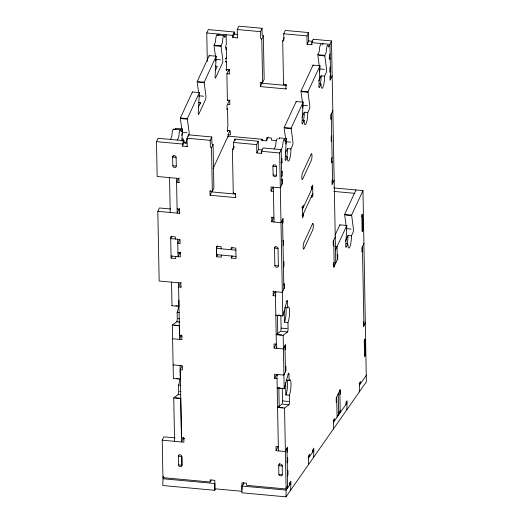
<?xml version="1.0" encoding="UTF-8"?>
<svg xmlns="http://www.w3.org/2000/svg" width="523" height="523" viewBox="0 0 523 523"><rect width="100%" height="100%" fill="white"/><g stroke="black" fill="none" stroke-linecap="round" stroke-linejoin="round"><path stroke-width="0.78" d="M163.849 477.486L162.96 478.761L162.803 485.521L214.705 490.293L215.332 489.397M214.705 490.293L214.861 483.533L162.96 478.761M243.849 483.344L241.972 486.03L241.822 492.79L285.976 496.85L366.362 381.816L362.969 190.594L333.818 187.914M285.976 496.85L286.127 490.09L290.847 483.337L289.297 483.193M289.807 484.814L289.86 482.566L290.893 481.082L290.696 490.097M308.478 464.646L308.681 455.631L309.714 454.154L309.668 456.402L308.21 456.272M312.767 451.964L312.819 449.708L313.852 448.231L313.656 457.239M333.341 429.069L333.543 420.061L334.576 418.577L334.524 420.832L333.073 420.695M345.978 404.449L346.023 402.194L347.063 400.71L346.86 409.725M359.275 391.962L359.478 382.947L360.51 381.47L360.458 383.719L359.007 383.588M181.867 141.066L182.514 129.652A2.38 0.471 -84.7 0 0 182.527 129.004L175.551 128.364L175.009 129.547M282.355 474.747L282.237 475.237C281.374 476.44 279.06 475.91 278.864 474.426L278.694 465.457A1.785 1.53 24.8 0 1 280.406 464.051A1.785 1.53 24.8 0 1 282.178 465.777L282.355 474.747L278.864 474.426M285.551 156.625L287.297 156.789A8.335 1.661 -84.7 0 0 289.252 160.182A8.335 1.661 -84.7 0 0 290.925 148.944L292.573 145.342A2.38 0.471 -84.7 0 0 292.958 142.374L291.174 128.704A2.38 0.471 -84.7 0 1 291.141 128.155L303.163 102.162L296.195 101.521L284.166 127.514A2.38 0.471 -84.7 0 0 284.198 128.063L285.538 138.314M302.386 120.231L304.131 120.388A8.335 1.661 -84.7 0 0 306.086 123.788A8.335 1.661 -84.7 0 0 307.759 112.55L309.407 108.947A2.38 0.471 -84.7 0 0 309.793 105.973L308.008 92.309A2.38 0.471 -84.7 0 1 307.975 91.76L320.004 65.767L313.029 65.12L301.006 91.12A2.38 0.471 -84.7 0 0 301.039 91.669L302.372 101.92M319.226 83.837L320.965 83.994A8.335 1.661 -84.7 0 0 322.92 87.393A8.335 1.661 -84.7 0 0 324.593 76.155L326.247 72.553A2.38 0.471 -84.7 0 0 326.627 69.579L324.848 55.915A2.38 0.471 -84.7 0 1 324.816 55.366L325.907 53A2.38 0.471 -84.7 0 0 326.365 50.548A4.766 0.948 -84.7 0 1 327.293 45.651A4.766 0.948 -84.7 0 1 328.32 46.325A2.38 0.471 -84.7 0 0 328.836 46.665L331.484 40.938L313.284 39.264L311.728 42.625L311.767 44.717L307.119 44.285L306.962 35.924L308.511 32.563L285.277 30.426L283.721 33.786L283.839 40.055A1.19 1.02 24.8 0 1 282.701 40.997L283.538 84.549L285.859 84.759L286.12 84.203M346.056 243.561L347.795 243.718A8.335 1.661 -84.7 0 0 349.75 247.111A8.335 1.661 -84.7 0 0 351.423 235.873L353.071 232.277A2.38 0.471 -84.7 0 0 353.456 229.303L351.678 215.639A2.38 0.471 -84.7 0 1 351.639 215.084L362.969 190.594M179.101 177.925L178.846 178.487L157.155 176.486L156.488 141.648L158.044 138.288L183.991 140.674L184.031 142.766L182.475 146.126L187.123 146.558L187.384 145.995M207.311 61.328L206.762 32.969L208.317 29.608L234.271 31.995L234.311 34.087L232.755 37.447L237.403 37.872L237.664 37.31M170.433 139.425L171.531 137.065A2.38 0.471 -84.7 0 0 171.989 134.614A4.766 0.948 -84.7 0 1 172.76 130.096A4.766 0.948 -84.7 0 1 173.78 129.599M181.788 129.142L180.402 118.512A2.38 0.471 -84.7 0 1 180.363 117.963L192.392 91.97L199.361 92.61A2.38 0.471 -84.7 0 1 199.355 93.257L198.217 113.23A2.38 0.471 -84.7 0 0 198.773 114.204L205.513 99.638A2.38 0.471 -84.7 0 0 205.99 96.428L204.205 82.758A2.38 0.471 -84.7 0 1 204.173 82.209L216.202 56.216L209.226 55.575L197.204 81.568A2.38 0.471 -84.7 0 0 197.236 82.118L198.57 92.368M215.411 55.974L214.07 45.723A2.373 0.471 -84.7 0 1 214.038 45.174L215.136 42.808A2.38 0.471 -84.7 0 0 215.535 41.069L215.718 38.937A4.766 0.948 -84.7 0 1 217.385 35.348M218.614 35.289L219.157 34.106M177.408 140.072L178.5 137.706A2.38 0.471 -84.7 0 0 178.964 135.254A4.766 0.948 -84.7 0 1 179.886 130.358A4.766 0.948 -84.7 0 1 180.919 131.031A2.38 0.471 -84.7 0 0 181.435 131.371L182.527 129.004M188.953 135.078A2.38 0.471 -84.7 0 0 189.156 132.822L187.371 119.152A2.38 0.471 -84.7 0 1 187.339 118.603L199.361 92.61M216.202 56.216A2.38 0.471 -84.7 0 1 216.189 56.857L215.051 76.835A2.38 0.471 -84.7 0 0 215.613 77.809L222.347 63.244A2.38 0.471 -84.7 0 0 222.831 60.034L221.046 46.364A2.373 0.471 -84.7 0 1 221.013 45.815L222.105 43.448A2.38 0.471 -84.7 0 0 222.504 41.709L222.693 39.578A4.766 0.948 -84.7 0 1 224.354 35.989L224.602 37.166A2.38 0.471 -84.7 0 0 225.034 37.113L226.132 34.747L226.315 44.507L225.799 45.625L225.877 49.803L226.766 47.887M173.218 155.789L172.636 157.044L172.799 165.758A1.785 1.53 24.8 0 0 174.577 167.484A1.785 1.53 24.8 0 0 176.29 166.079L176.12 157.364A1.785 1.53 24.8 0 0 174.349 155.638A1.785 1.53 24.8 0 0 172.636 157.044L176.12 157.364M182.645 141.21L183.632 139.072L181.893 138.915M198.492 106.954L200.472 102.678L198.727 102.515M215.332 70.559L217.306 66.284L215.568 66.12M182.475 146.126L182.435 144.034L183.991 140.674M232.755 37.447L232.715 35.355L234.271 31.995M187.123 146.558L186.966 138.19L188.522 134.829L211.756 136.967L211.88 143.243A1.19 1.02 24.8 0 0 213.064 144.394L213.894 187.94L212.345 191.307L210.017 191.091L210.096 195.269L235.664 197.622L235.919 197.06M237.403 37.872L237.239 29.51L238.795 26.15L262.036 28.288L262.154 34.557A1.19 1.02 24.8 0 0 263.337 35.714L264.174 79.261L262.618 82.621L260.297 82.412L260.376 86.589L285.937 88.943L286.199 88.38M185.305 143.315L187.326 138.948M226.642 57.236L226.047 58.517L226.126 62.695L226.642 61.577L225.485 61.472M181.108 282.446L180.853 283.002L159.162 281.008L157.822 211.331L159.378 207.971L170.629 209.004M226.871 69.428L226.282 70.71L226.642 61.577M178.16 179.088L176.604 182.449L178.925 182.664L179.186 182.102M229.97 99.9L229.715 100.462L227.387 100.246L226.877 73.769L228.433 70.409L229.597 70.513M226.877 73.769L229.205 73.985L229.381 69.245M229.205 73.985L229.46 73.423M227.387 100.246L227.78 99.409M212.345 191.307L211.508 147.754A1.19 1.02 24.8 0 1 210.324 146.603L210.207 140.334L211.756 136.967M262.618 82.621L261.781 39.075A1.19 1.02 24.8 0 1 260.604 37.918L260.48 31.648L262.036 28.288M229.022 101.07L226.949 105.548L227.028 109.732L227.551 108.607L227.891 126.376L227.374 127.501L227.453 131.678L228.041 130.397M157.822 211.331L179.513 213.325L179.775 212.763M211.508 147.754L213.064 144.394M261.781 39.075L263.337 35.714M171.904 236.036L170.72 238.599L180.017 239.456L180.095 243.633L177.774 243.424L179.33 240.064M228.093 137.006L228.048 134.738L229.604 131.378M175.702 256.447L175.741 258.539L171.093 258.107L172.028 256.093M213.018 168.687L228.074 136.137L262.16 139.268L262.193 140.837M210.017 191.091L210.279 190.529M235.664 197.622L235.579 193.445L233.258 193.229L232.421 149.676A1.19 1.02 24.8 0 0 233.565 148.741L233.441 142.472L234.997 139.105L258.238 141.243L258.395 149.604L256.845 152.971L261.493 153.396L261.748 152.834M210.096 195.269L211.652 191.908L235.618 194.111M260.376 86.589L261.931 83.229L261.912 82.183M232.421 149.676L233.977 146.316L234.003 147.872M282.701 40.997L284.251 37.636M180.16 283.61L178.611 286.97L180.932 287.186L181.193 286.624M233.258 193.229L233.52 192.667M283.538 84.549L283.793 83.987M256.845 152.971L256.682 144.609L258.238 141.243M262.16 139.268L261.644 140.393L266.292 140.818L268.07 136.974M307.119 44.285L308.675 40.925L308.511 32.563M236.017 256.433L216.653 254.649L216.529 248.379L217.718 245.817M261.493 153.396L261.448 151.304L263.004 147.944L281.211 149.617L281.877 184.462M311.767 44.717L312.028 44.154M221.281 255.074L221.321 257.166L216.672 256.741L217.607 254.721M274.235 148.977L275.333 146.617A2.38 0.471 -84.7 0 0 275.791 144.165A4.766 0.948 -84.7 0 1 277.327 138.739M278.811 139.092L279.354 137.915L286.329 138.556A2.373 0.471 -84.7 0 1 286.316 139.196L285.179 159.175A2.38 0.471 -84.7 0 0 285.741 160.149L287.297 156.789M319.213 65.525L317.873 55.275A2.38 0.471 -84.7 0 1 317.84 54.719L318.932 52.359A2.38 0.471 -84.7 0 0 319.337 50.62L319.52 48.489A4.766 0.948 -84.7 0 1 321.187 44.893M322.416 44.841L322.959 43.657M232.166 247.712L231.231 249.733L231.192 247.641L235.84 248.065L236.043 258.519L231.395 258.094L231.356 256.002M273.542 164.993L272.947 166.275L273.117 174.983A1.785 1.53 24.9 0 0 274.889 176.715A1.785 1.53 24.9 0 0 276.602 175.303L276.438 166.595A1.785 1.53 24.8 0 0 274.66 164.869A1.785 1.53 24.8 0 0 272.947 166.275L276.438 166.595M275.889 315.101A2.38 0.471 -84.7 0 1 275.811 315.284L282.786 315.925L279.655 152.978L282.302 147.257A2.38 0.471 -84.7 0 0 282.766 144.806A4.766 0.948 -84.7 0 1 283.688 139.909A4.766 0.948 -84.7 0 1 284.721 140.582A2.38 0.471 -84.7 0 0 285.238 140.916L286.329 138.556M231.395 258.094L232.323 256.074M211.122 479.983L210.194 481.997L162.941 477.649L162.222 440.196L183.906 442.19L183.828 438.013L181.507 437.797L180.2 369.715L181.756 366.355M281.394 159.371L281.917 158.253L281.995 162.437L281.472 163.568M330.118 54.052L329.601 55.177L329.68 59.354L330.203 58.223L329.045 58.118M285.46 152.899L287.434 148.624L290.925 148.944M301.967 117.217L304.275 112.229L307.759 112.55M318.69 81.058L321.109 75.828L324.593 76.155M273.431 191.359L271.11 191.143L272.66 187.783M304.131 120.388L302.575 123.755A2.38 0.471 -84.7 0 1 302.019 122.781L303.157 102.802A2.38 0.471 -84.7 0 0 303.163 102.162M320.965 83.994L319.416 87.354A2.38 0.471 -84.7 0 1 318.853 86.387L319.991 66.408A2.38 0.471 -84.7 0 0 320.004 65.767M281.642 172.276L282.165 171.145L282.243 175.323L281.727 176.447M330.373 66.931L329.85 68.062L329.928 72.246L330.444 71.128M281.799 180.278L282.315 179.16L282.394 183.338L280.321 187.822L271.025 186.966L271.11 191.143M330.523 74.959L330 76.077L330.085 80.261L332.157 75.776M162.222 440.196L163.771 436.836L175.022 437.869M282.629 223.478L283.146 222.36L283.067 218.176L280.995 222.661L271.699 221.804L271.875 217.065M271.699 221.804L273.254 218.444L273.222 217.052M162.941 477.649L163.562 476.309M332.824 110.615L330.752 115.099L330.83 119.283L331.347 118.159M275.118 246.869L274.523 248.15L274.856 265.566A1.785 1.53 24.6 0 0 276.628 267.299A1.785 1.53 24.6 0 0 278.341 265.887L278.007 248.471A1.785 1.523 25 0 0 276.236 246.745A1.785 1.523 25 0 0 274.523 248.15L278.007 248.471M178.376 456.226A1.785 1.53 24.8 0 1 180.089 454.82A1.785 1.53 24.8 0 1 181.867 456.546L181.919 466.006C181.063 467.209 178.748 466.679 178.552 465.195L178.343 456.226L178.964 454.879M282.969 241.247L283.486 240.129L283.564 244.306L283.048 245.431M331.693 135.928L331.17 137.046L331.255 141.23L331.772 140.112M302.333 209.546L312.702 187.136L311.152 186.999M302.457 215.816L312.819 193.412M303.49 213.58L303.53 215.666L302.497 217.908L302.294 207.454L303.333 205.219L303.373 207.304L301.823 207.167M311.662 189.378L311.623 187.293L312.662 185.05L312.859 195.504L311.826 197.74L311.786 195.654M283.381 262.847L283.904 261.729L283.982 265.913L283.466 267.031M332.105 157.528L331.589 158.652L331.667 162.83L332.183 161.712M275.83 295.037L275.438 295.881L273.117 295.665L273.294 290.925M273.117 295.665L274.667 292.305L276.216 292.449M283.806 284.8L284.322 283.675L284.401 287.859L282.328 292.337L273.032 291.488M332.53 179.481L332.007 180.598L332.092 184.782L334.164 180.298M285.055 349.776L285.571 348.658L285.493 344.474L283.42 348.959L274.124 348.102L275.673 344.742M277.04 347.037L276.445 348.311L275.36 291.697M335.138 235.049L339.858 224.844L346.827 225.485A2.38 0.471 -84.7 0 1 346.821 226.132L345.683 246.111A2.38 0.471 -84.7 0 0 346.239 247.078L347.795 243.718M346.043 225.243L344.703 214.999A2.38 0.471 -84.7 0 1 344.67 214.443L356 189.954M335.25 236.912L333.177 241.397L333.256 245.575L333.772 244.457M277.027 378.626L274.706 378.41L276.262 375.05L277.805 375.194M335.498 249.981L346.827 225.485M285.395 367.545L285.911 366.42L285.989 370.604L283.917 375.089L274.621 374.233L274.706 378.41M334.119 262.226L333.596 263.344L333.681 267.528L337.825 258.558L337.747 254.381L337.224 255.499M345.317 241.221L347.939 235.553L351.423 235.873M361.857 216.823L362.635 215.143A1.785 0.353 -84.7 0 0 362.217 214.417A1.785 0.353 -84.7 0 0 361.857 216.823L362.125 230.761A1.785 0.353 -84.7 0 0 362.544 231.486A1.785 0.353 -84.7 0 0 362.903 229.081L362.635 215.143L361.471 215.038M362.125 230.761L362.903 229.081M363.982 243.3L361.909 247.778L361.988 251.962L362.511 250.837M287.022 452.349L287.539 451.225L287.46 447.047L285.388 451.526L276.092 450.676L277.648 447.309M279.733 463.476L278.7 465.712L282.185 466.032L282.577 465.195M287.147 458.815L287.663 457.69L287.742 461.874L287.225 462.992M287.395 471.707L287.911 470.582L287.99 474.766L287.473 475.884M242.044 489.757L241.914 482.827L246.562 483.259L246.601 485.351L286.107 488.979L287.663 485.619M363.864 321.534L363.348 322.658L363.426 326.836L365.499 322.358M365.028 339.937L364.25 341.617L364.518 355.594A1.785 0.353 -84.7 0 0 364.936 356.32A1.785 0.353 -84.7 0 0 365.296 353.914L365.028 339.937A1.785 0.353 -84.7 0 0 364.609 339.25A1.785 0.353 -84.7 0 0 364.25 341.656M336.786 401.304L336.269 402.429L336.191 398.245L340.336 389.282L340.414 393.466L339.898 394.584M364.518 355.555L365.296 353.868M340.198 410.437L337.093 417.158L336.707 397.127M308.629 457.887L313.807 450.48L312.257 450.342M333.491 422.309L347.01 402.965M359.425 385.203L366.512 375.056M179.834 322.057L176.781 321.776L172.498 324.907A2.38 0.471 -84.7 0 0 172.348 325.136L173.375 378.515L180.343 379.155A2.38 0.471 -84.7 0 0 180.455 378.868M180.795 394.8L178.18 394.558L173.898 397.689A2.38 0.471 -84.7 0 0 173.747 397.925L174.577 441.334M282.786 315.925A2.38 0.471 -84.7 0 0 282.93 315.519L286.99 300.614A2.38 0.471 -84.7 0 1 287.545 301.581L287.67 307.857A8.335 1.661 -84.7 0 1 289.624 311.25A8.335 1.661 -84.7 0 1 287.944 322.488L288.068 328.758A2.38 0.471 -84.7 0 1 287.591 331.968L283.303 335.099A2.38 0.471 -84.7 0 0 283.159 335.335L276.183 334.694A2.38 0.471 -84.7 0 1 276.334 334.459L280.616 331.327A2.38 0.471 -84.7 0 0 281.093 328.117L280.851 315.33M277.321 387.778A2.38 0.471 -84.7 0 1 277.21 388.066L284.179 388.707A2.38 0.471 -84.7 0 0 284.329 388.301L288.382 373.396A2.38 0.471 -84.7 0 1 288.944 374.37L289.062 380.639A8.335 1.661 -84.7 0 1 291.017 384.032A8.335 1.661 -84.7 0 1 289.343 395.27L289.467 401.54A2.38 0.471 -84.7 0 1 288.99 404.756L284.702 407.881A2.38 0.471 -84.7 0 0 284.551 408.117L277.582 407.476A2.38 0.471 -84.7 0 1 277.733 407.24L282.015 404.109A2.38 0.471 -84.7 0 0 282.492 400.899L282.25 388.112M237.239 29.51L260.48 31.648M283.721 33.786L306.962 35.924M234.311 34.087L237.795 34.407M308.675 40.925L312.551 41.284M206.762 32.969L232.715 35.355M311.728 42.625L329.935 44.298L330.601 79.136M217.13 34.93L224.106 35.571M214.038 45.174L221.013 45.815M317.84 54.719L324.816 55.366M215.234 45.828L221.046 46.364M319.037 55.379L324.848 55.915M220.503 59.818L215.855 59.387A2.38 0.471 -84.7 0 1 215.731 61.198M319.658 68.938L324.306 69.369M225.91 69.507L229.12 69.801M261.931 83.229L286.696 85.504M197.204 81.568L204.173 82.209M301.006 91.12L307.975 91.76M198.4 82.222L204.205 82.758M302.202 91.773L308.008 92.309M203.669 96.212L199.021 95.787A2.38 0.471 -84.7 0 1 198.995 96.631M302.64 103.966L302.824 105.332L307.465 105.764M227.381 104.423L229.793 104.646L229.715 100.462M180.363 117.963L187.339 118.603M284.166 127.514L291.141 128.155M181.559 118.623L187.371 119.152M285.362 128.168L291.174 128.704M227.198 130.489L230.297 130.776L230.375 134.954L228.048 134.738M173.525 129.188L180.5 129.828M276.085 140.55L271.437 140.125L271.398 138.033L266.75 137.608L266.815 140.824M182.181 132.182L186.829 132.607M285.806 140.36L285.983 141.726L290.631 142.158M186.966 138.19L210.207 140.334M233.441 142.472L256.682 144.609M184.031 142.766L187.129 143.054M258.395 149.604L262.271 149.964M156.488 141.648L182.435 144.034M261.448 151.304L279.655 152.978M280.831 162.326L281.995 162.437M172.799 165.758L176.29 166.079M273.117 174.983L276.602 175.303M333.87 191.425L354.444 193.314M311.309 195.36L312.859 195.504M344.67 214.443L351.639 215.084M345.866 215.103L351.678 215.639M301.98 215.528L303.53 215.666M177.107 208.932L179.435 209.141L179.513 213.325M271.614 217.627L273.941 217.836M346.488 228.662L351.136 229.087M334.681 246.398L337.054 246.614L337.309 259.683M216.529 248.379L235.899 250.157M177.944 252.478L180.272 252.694L180.35 256.878L171.054 256.022M178.807 253.23L180.357 253.374M274.856 265.566L278.341 265.887M286.022 301.444L287.545 301.581M284.878 307.596L287.67 307.857M178.866 300.209L178.944 306.373L171.975 305.733L171.557 282.152M175.859 305.667L177.349 305.805M278.282 315.088L279.942 315.245M176.781 321.776A2.38 0.471 -84.7 0 0 177.258 318.566L177.14 312.296L179.232 312.486M284.244 310.786L284.46 322.168L287.944 322.488M281.093 328.117L287.199 328.679M178.134 318.644L179.657 318.788M281.492 331.412L287.591 331.968M174.237 325.064L179.467 325.548A2.38 0.471 -84.7 0 0 179.317 325.777L179.579 339.401L181.658 334.923L181.684 336.315M276.334 334.459L281.564 334.936M172.348 325.136L179.317 325.777M276.366 344.134L274.039 343.918L274.124 348.102M180.396 335.975L181.945 336.119M172.61 338.76L181.939 339.623L181.86 335.439L179.533 335.223L178.526 282.793M288.075 374.285L288.944 374.37M173.113 364.891L182.442 365.747L182.52 369.931L180.2 369.715M286.277 380.384L289.062 380.639M176.506 378.384L178.166 378.534M279.099 387.818L280.263 387.929M178.18 394.558A2.38 0.471 -84.7 0 0 178.657 391.348L178.539 385.078L180.631 385.268M285.623 382.758L285.859 394.95L289.343 395.27M179.526 391.426L181.056 391.57M282.492 400.899L288.591 401.461M282.884 404.194L288.99 404.756M338.852 412.523L340.244 412.647L339.819 390.406M175.636 397.846L180.866 398.33A2.38 0.471 -84.7 0 0 180.716 398.565L181.553 441.974L183.625 437.496L183.651 438.889M277.733 407.24L282.963 407.724M173.747 397.925L180.716 398.565M278.334 446.707L276.013 446.492L276.092 450.676M183.057 438.607L184.658 438.758M286.584 461.77L287.742 461.874M178.343 456.226L181.827 456.546L181.997 465.254L178.513 464.934M286.153 487.691L287.702 487.835L286.944 448.165M241.972 486.03L286.127 490.09M242.071 491.293L214.96 488.802L214.796 480.336L210.148 479.905L210.194 481.997M362.426 246.66L363.949 325.718M331.484 40.938L335.753 263.043M338.263 393.767L338.649 413.798M331.268 113.981L332.608 183.658M333.694 240.273L334.197 266.403M313.284 39.264L313.29 39.787M285.859 84.759L285.937 88.943M282.544 219.3L283.884 288.977M284.97 345.592L285.473 371.722M283.159 335.335L284.179 388.707M284.551 408.117L286.107 488.979M277.425 315.036L277.778 333.537M278.818 387.478L279.19 407.018M273.352 187.182L274.019 222.02M276.948 374.442L278.413 450.885M243.528 482.546L243.555 484.089M234.997 139.105L235.03 140.674M228.414 69.467L228.446 71.089M229.584 130.364L229.617 131.946M221.164 248.804L221.124 246.712L216.476 246.287L216.672 256.741M188.522 134.829L188.548 136.353M178.846 178.487L178.925 182.664M180.853 283.002L180.932 287.186M179.291 210.024L179.265 208.631L177.192 213.109L176.519 178.271M180.128 253.57L180.102 252.178L178.029 256.662L177.689 239.24M180.082 365.531L180.343 379.155M175.368 239.024L175.329 236.939L170.681 236.507L171.093 258.107M169.55 177.63L170.217 212.469M339.858 224.844A2.38 0.471 -84.7 0 1 339.845 225.491M347.939 235.553A8.335 1.661 -84.7 0 1 347.082 244.176M285.558 307.008A8.335 1.661 -84.7 0 1 286.042 314.199A8.335 1.661 -84.7 0 1 284.46 322.168M286.957 379.796A8.335 1.661 -84.7 0 1 287.434 386.981A8.335 1.661 -84.7 0 1 285.859 394.95M313.029 65.12A2.38 0.471 -84.7 0 1 313.029 65.604M302.824 105.332A2.38 0.471 -84.7 0 1 302.529 107.986M296.195 101.521A2.38 0.471 -84.7 0 1 296.181 102.162M285.983 141.726A2.38 0.471 -84.7 0 1 285.78 143.988M279.354 137.915A2.373 0.471 -84.7 0 1 279.347 138.556M287.434 148.624A8.335 1.661 -84.7 0 1 286.735 156.521M321.109 75.828A8.335 1.661 -84.7 0 1 320.403 83.732M319.658 69.337A2.38 0.471 -84.7 0 1 319.272 71.913M304.275 112.229A8.335 1.661 -84.7 0 1 303.569 120.127M225.864 47.528A1.785 1.53 24.8 0 1 226.4 48.685L226.564 57.393A1.785 1.53 24.8 0 1 225.491 58.753M172.119 305.327A2.38 0.471 -84.7 0 1 171.975 305.733M179.023 306.19A2.38 0.471 -84.7 0 1 178.944 306.373M178.382 307.38A8.335 1.661 -84.7 0 1 177.14 312.296M173.446 378.332A2.38 0.471 -84.7 0 1 173.375 378.515M179.984 378.567A8.335 1.661 -84.7 0 1 178.539 385.078M192.392 91.97A2.38 0.471 -84.7 0 1 192.379 92.61M209.226 55.575A2.38 0.471 -84.7 0 1 209.22 56.216M175.551 128.364A2.38 0.471 -84.7 0 1 175.551 128.841M182.122 133.509A2.38 0.471 -84.7 0 1 181.703 135.392M200.472 102.678A8.335 1.661 -84.7 0 1 200.472 103.933M311.165 154.167L302.529 172.838A3.569 0.713 -84.7 0 0 301.81 177.657A3.569 0.713 -84.7 0 0 302.647 179.114L311.29 160.437A3.569 0.713 -84.7 0 0 312.002 155.619A3.569 0.713 -84.7 0 0 311.165 154.167M312.506 223.844L303.87 242.522A3.569 0.713 -84.7 0 0 303.15 247.34A3.569 0.713 -84.7 0 0 303.987 248.791L312.623 230.12A3.569 0.713 -84.7 0 0 313.342 225.302A3.569 0.713 -84.7 0 0 312.506 223.844"/></g></svg>
